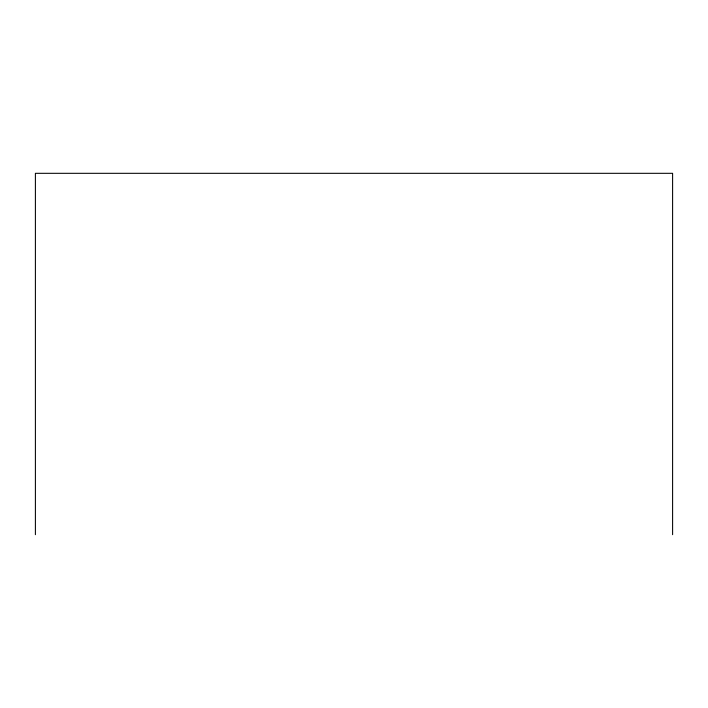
<?xml version="1.0" encoding="UTF-8"?>
<svg xmlns="http://www.w3.org/2000/svg" width="708" height="708" viewBox="0 0 708 708"><rect width="100%" height="100%" fill="white"/><g stroke="black" fill="none" stroke-linecap="round" stroke-linejoin="round"><path stroke-width="1.06" d="M672.6 534.682L672.6 173.318L35.4 173.318L35.4 534.682"/></g></svg>
